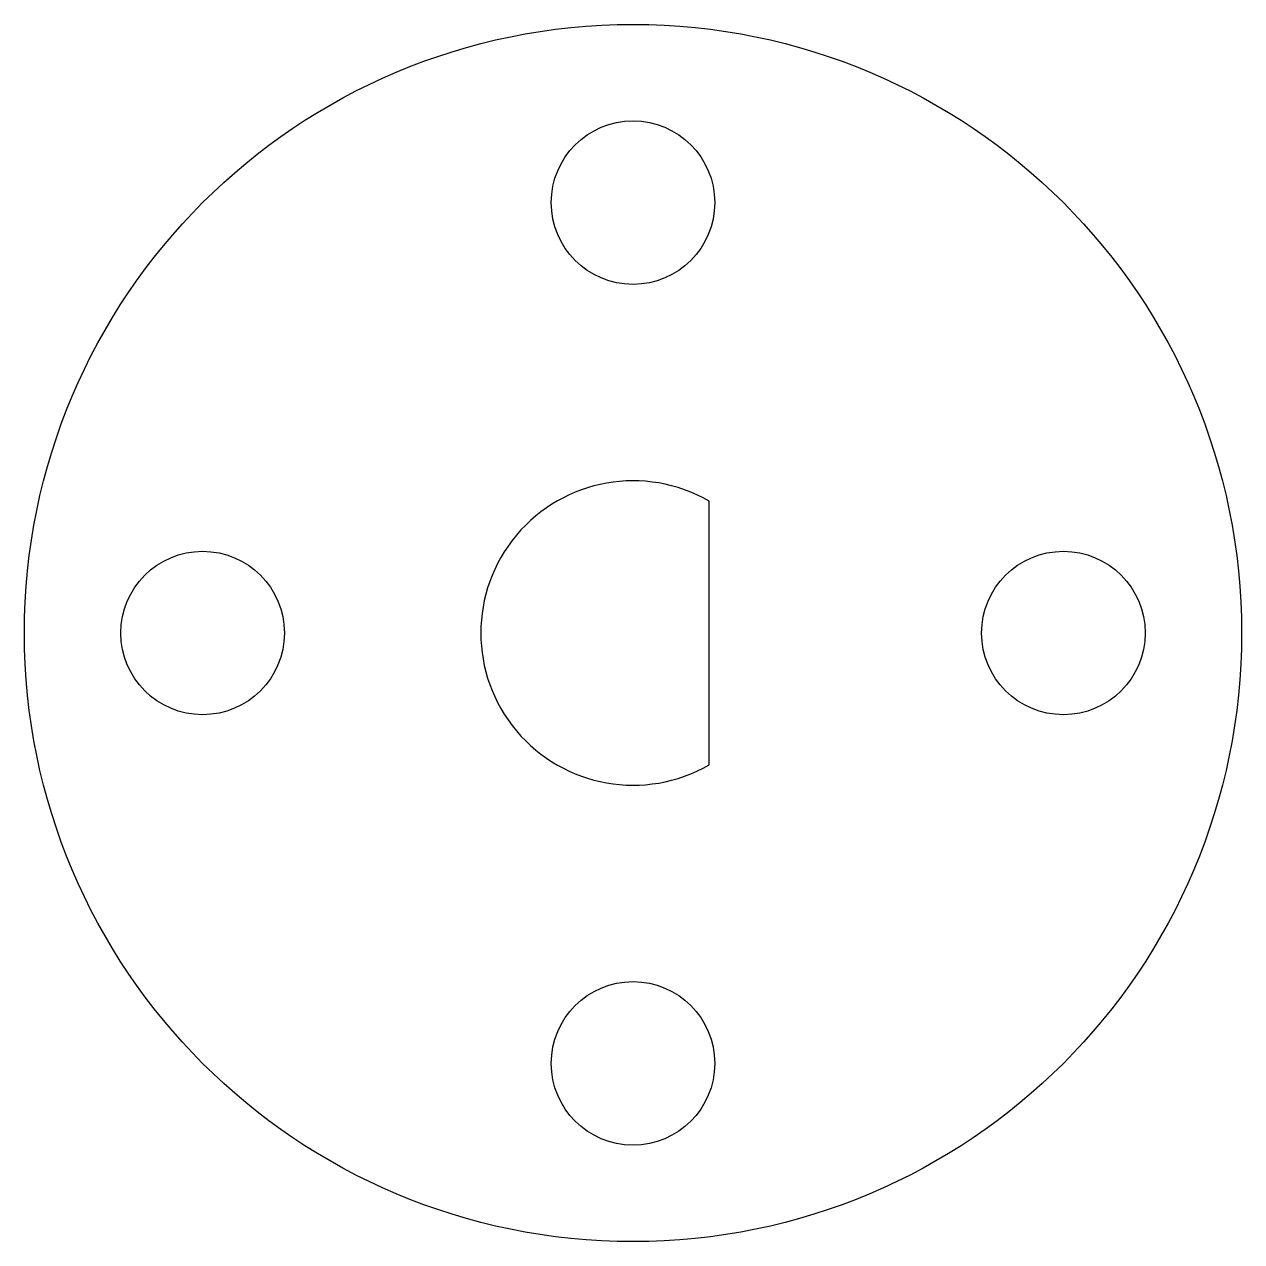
# Model space of a CAD drawing. Header units: inches. Extents: x -0.63 to 0.63, y -0.63 to 0.63.
import ezdxf

# ---------------------------------------------------------------- set-up
doc = ezdxf.new("R2010")
doc.units = ezdxf.units.IN
doc.header["$MEASUREMENT"] = 0

msp = doc.modelspace()

# ---------------------------------------------------------------- linework, layer by layer
at = {"linetype": 'Continuous', "lineweight": 25}
msp.add_line((0.0787, -0.1364), (0.0787, 0.1364), dxfattribs=at)
for centre, radius in [((0, 0), 0.6299), ((0, 0.4454), 0.0846), ((-0.4454, 0), 0.0846), ((0.4454, 0), 0.0846), ((0, -0.4454), 0.0846)]:
    msp.add_circle(centre, radius, dxfattribs=at)
msp.add_arc((0, 0), 0.1575, 60, 300, dxfattribs=at)

doc.saveas('drawing.dxf')
